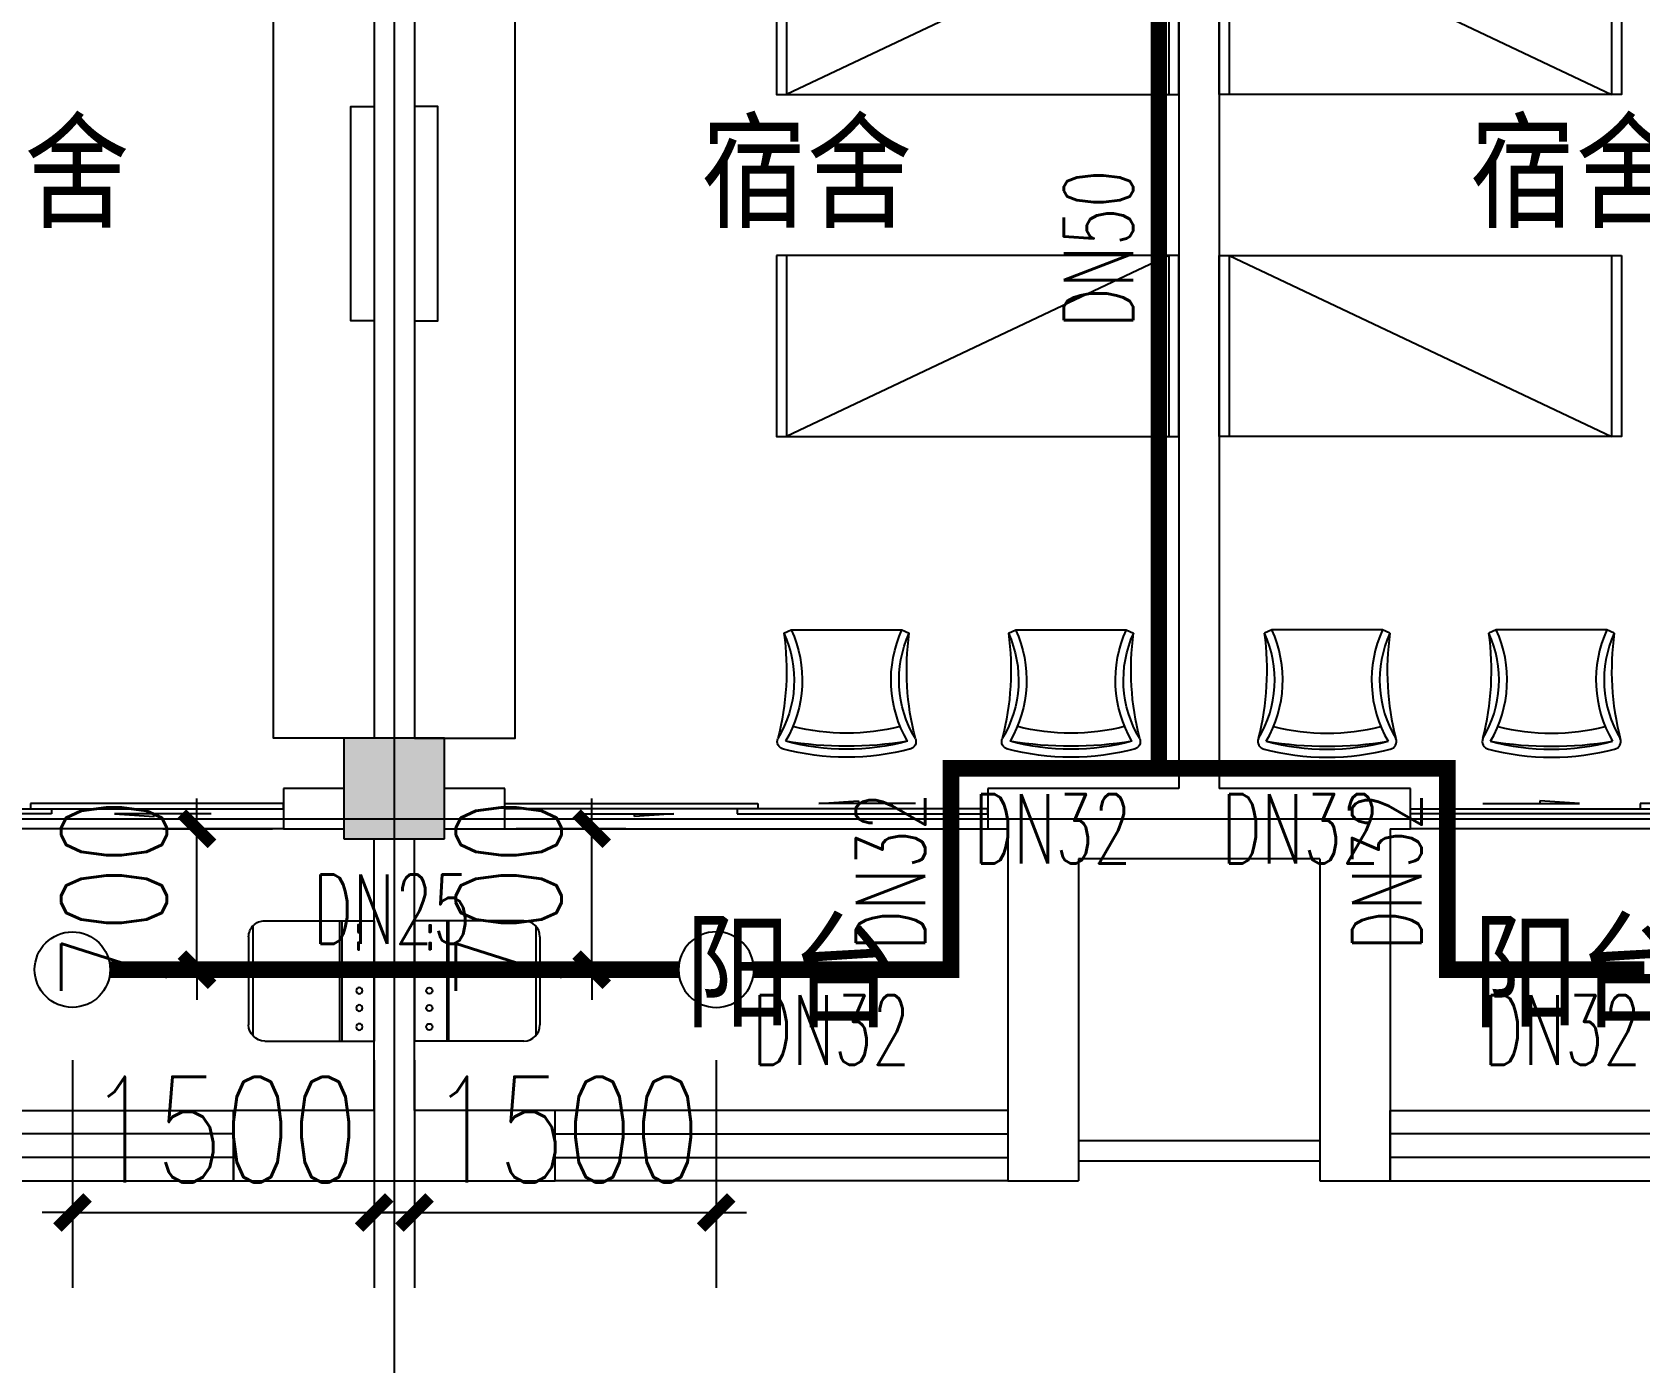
# Model space of a CAD drawing. Extents: x 0 to 2838408, y -923048 to 203859.
# Drawn here: x 2754963 to 2762953, y -549563 to -542949 of the extents above; entities that cross this region are included whole.
import ezdxf

# ---------------------------------------------------------------- set-up
doc = ezdxf.new("R2010")
doc.units = 0
doc.header["$LTSCALE"] = 1000
for name, color, linetype in [('A-Fixt', 81, 'Continuous'), ('COLUMN', 9, 'Continuous'), ('DOTE', 8, 'Continuous'), ('E2-栏杆', 92, 'Continuous'), ('EQUIP_喷头', 7, 'Continuous'), ('PIPE-喷淋', 6, 'Continuous'), ('PUB_HATCH', 8, 'Continuous'), ('PUB_TEXT', 7, 'Continuous'), ('TEXT_喷淋', 7, 'Continuous'), ('TWT_DIM', 3, 'Continuous'), ('WALL', 9, 'Continuous'), ('WINDOW', 4, 'Continuous'), ('XREF', 8, 'Continuous'), ('配景', 3, 'Continuous')]:
    doc.layers.add(name, color=color, linetype=linetype)
doc.styles.add('_TCH_DIM_T3', font='SIMPLEX', dxfattribs={"width": 0.75, "bigfont": 'HZTXT'})
doc.styles.add('_TWT_PIPEDN', font='SIMPLEX', dxfattribs={"width": 0.8, "height": 2.3, "bigfont": 'HZTXT'})
doc.styles.get("Standard").update_dxf_attribs({"font": 'geniso.shx', "bigfont": 'hztxt.shx'})
doc.dimstyles.new('_TWT_ARCH&&150', dxfattribs={"dimtxt": 525, "dimasz": 150, "dimexe": 375, "dimexo": 450, "dimgap": 150, "dimtad": 1, "dimdec": 0, "dimzin": 0, "dimdsep": 46, "dimtxsty": '_TCH_DIM_T3', "dimblk": 'ARCHTICK', "dimcen": 0.09, "dimclrt": 7, "dimazin": 2, "dimtfac": 1, "dimtdec": 0, "dimtix": 1, "dimtmove": 2, "dimatfit": 3, "dimfxl": 1, "dimtolj": 1, "dimtzin": 0, "dimarcsym": 0})

# ---------------------------------------------------------------- blocks, each defined once
blk = doc.blocks.new('单人床')
at = {"layer": 'A-Fixt'}
for p, q in [((47773.8, 13973.4), (48673.8, 13973.4)), ((47773.8, 12073.4), (48673.8, 13973.4)), ((47773.8, 12073.4), (48673.8, 12073.4))]:
    blk.add_line(p, q, dxfattribs=at)
blk.add_lwpolyline([(47773.8, 14023.4), (48673.8, 14023.4), (48673.8, 12023.4), (47773.8, 12023.4), (47773.8, 14023.4)], dxfattribs=at)
blk = doc.blocks.new('CH_AP01')
for p, q in [((-311.4, 16.6), (-275, 0)), ((-275, 0), (275, 0)), ((275, 0), (311.4, 16.6))]:
    blk.add_line(p, q)
for centre, radius, start, end in [((-306.8, 555.3), 37.8, 100.18588, 202.83587), ((0, -578.9), 1212.6, 74.71041, 105.28959), ((0, -578.9), 1172.6, 75.02868, 104.97132), ((0, -1278.1), 1856.9, 80.61099, 99.38901), ((306.8, 555.3), 37.8, 337.16413, 79.81412), ((-1658.4, 201.9), 1359.7, 352.16586, 14.42826), ((-823.7, 250), 562.9, 335.50378, 31.09034), ((-823.7, 250), 602.9, 335.50378, 30.26909), ((0, -578.9), 1092.6, 75.87672, 104.12328), ((823.7, 250), 602.9, 149.73091, 204.49622), ((823.7, 250), 562.9, 148.90966, 204.49622), ((1658.4, 201.9), 1359.7, 165.57174, 187.83414)]:
    blk.add_arc(centre, radius, start, end)
blk = doc.blocks.new('A$C61295E98')
at = {"color": 3}
for p, q in [((544, 597.9), (0, 597.9)), ((0, 597.9), (0, 0)), ((161.4, 597.9), (161.4, 0)), ((170.4, 0.2), (170.4, 597.6)), ((602.7, 572.2), (602.7, 25.6)), ((624, 517.9), (624, 80)), ((544, 0), (0, 0))]:
    blk.add_line(p, q, dxfattribs=at)
for points in [[(81.8, 540.3), (75.3, 540.3), (75.3, 576.8), (81.8, 576.8)], [(81.8, 453.1), (75.3, 453.1), (75.3, 489.6), (81.8, 489.6)], [(81.8, 352.9), (75.3, 352.9), (75.3, 389.4), (81.8, 389.4)]]:
    blk.add_lwpolyline(points, close=True, dxfattribs=at)
for centre in [(74, 250.1), (74, 164.2), (74, 70.5)]:
    blk.add_circle(centre, 15.7, dxfattribs=at)
for centre, start, end in [((544, 517.9), 360, 90), ((544, 80), 270, 0)]:
    blk.add_arc(centre, 80, start, end, dxfattribs=at)
blk = doc.blocks.new('宿舍')
at = {"layer": 'A-Fixt'}
for p, q in [((47853.8, 13801.7), (48353.8, 15701.7)), ((48353.8, 13801.7), (47853.8, 15701.7)), ((47853.8, 13801.7), (48353.8, 13801.7))]:
    blk.add_line(p, q, dxfattribs=at)
for points in [[(47853.8, 8601.7), (48353.8, 8601.7), (48353.8, 15701.7), (47853.8, 15701.7)], [(47853.8, 10676.1), (47970.5, 10676.1), (47970.5, 11742.6), (47853.8, 11742.6)]]:
    blk.add_lwpolyline(points, close=True, dxfattribs=at)
at = {"xscale": -1, "rotation": 90}
for p in [(63677.2, 60475.5), (63677.2, 58775.5)]:
    blk.add_blockref('单人床', p, dxfattribs=at)
at = {"layer": 'A-Fixt', "xscale": -1, "rotation": 180}
for p in [(50002, 9140.5), (51117.2, 9140.5)]:
    blk.add_blockref('CH_AP01', p, dxfattribs=at)
at = {"layer": '配景', "color": 252}
blk.add_blockref('A$C61295E98', (47853.8, 7096.6), dxfattribs=at)
blk = doc.blocks.new('$WINLIB2D$00000001')
at = {"color": 0}
for points in [[(-0.5, 0.5), (-0.5, -0.5)], [(-0.5, 0.5), (0.5, 0.5)], [(0.5, -0.5), (0.5, 0.5)], [(0.5, 0.1667), (-0.5, 0.1667)], [(0.5, -0.1667), (-0.5, -0.1667)], [(-0.5, -0.5), (0.5, -0.5)]]:
    blk.add_lwpolyline(points, dxfattribs=at)
blk = doc.blocks.new('$DorLib2D$00000131')
at = {"color": 0, "linetype": 'Continuous'}
for p, q in [((0.15, 0.125), (0.2319, 0.1973)), ((0.2319, 0.1973), (0.2319, 0.125)), ((-0.5, 0.125), (-0.5, 0)), ((0.0192, 0.125), (-0.5, 0.125)), ((0.0192, 0), (0.0192, 0.125)), ((0.35, 0.125), (0.15, 0.125)), ((-0.5, 0), (0.0192, 0)), ((-0.024, 0), (0.5, 0)), ((-0.024, -0.125), (-0.024, 0)), ((0.5, 0), (0.5, -0.125)), ((-0.35, -0.125), (-0.15, -0.125)), ((-0.2319, -0.1973), (-0.2319, -0.125)), ((-0.15, -0.125), (-0.2319, -0.1973)), ((0.5, -0.125), (-0.024, -0.125))]:
    blk.add_line(p, q, dxfattribs=at)
blk = doc.blocks.new('3F1')
at = {"layer": 'PUB_HATCH'}
blk.add_hatch(color=256, dxfattribs=at).paths.add_polyline_path([(2420466.7, -546958.3), (2420966.7, -546958.3), (2420966.7, -546458.3), (2420466.7, -546458.3)])
at = {"layer": 'COLUMN'}
for p, q in [((2420966.7, -546458.3), (2420466.7, -546458.3)), ((2420466.7, -546458.3), (2420466.7, -546958.3)), ((2420966.7, -546958.3), (2420966.7, -546458.3)), ((2420466.7, -546958.3), (2420966.7, -546958.3))]:
    blk.add_line(p, q, dxfattribs=at)
at = {"layer": 'DOTE'}
for p, q in [((2420716.7, -467258.3), (2420716.7, -550458.3)), ((2343216.7, -546858.3), (2453916.7, -546858.3)), ((2343216.7, -546858.3), (2453916.7, -546858.3))]:
    blk.add_line(p, q, dxfattribs=at)
at = {"layer": 'E2-栏杆'}
for points in [[(2424116.7, -548458.3), (2425316.7, -548458.3)], [(2424116.7, -548558.3), (2425316.7, -548558.3)]]:
    blk.add_lwpolyline(points, dxfattribs=at)
at = {"layer": 'WALL'}
for p, q in [((2420616.7, -541758.3), (2420616.7, -546458.3)), ((2420816.7, -541758.3), (2420816.7, -546458.3)), ((2424616.7, -541758.3), (2424616.7, -546708.3)), ((2424816.7, -541758.3), (2424816.7, -546708.3)), ((2420466.7, -546708.3), (2420166.7, -546708.3)), ((2420166.7, -546708.3), (2420166.7, -546908.3)), ((2421266.7, -546708.3), (2420966.7, -546708.3)), ((2421266.7, -546908.3), (2421266.7, -546708.3)), ((2424016.7, -546708.3), (2423666.7, -546708.3)), ((2423666.7, -546708.3), (2423666.7, -546908.3)), ((2424616.7, -546708.3), (2424016.7, -546708.3)), ((2425416.7, -546708.3), (2424816.7, -546708.3)), ((2425766.7, -546708.3), (2425416.7, -546708.3)), ((2425766.7, -546908.3), (2425766.7, -546708.3)), ((2420166.7, -546908.3), (2420466.7, -546908.3)), ((2420616.7, -548308.3), (2420616.7, -546958.3)), ((2420816.7, -548308.3), (2420816.7, -546958.3)), ((2420966.7, -546908.3), (2421266.7, -546908.3)), ((2423666.7, -546908.3), (2423766.7, -546908.3)), ((2423766.7, -546908.3), (2423766.7, -548308.3)), ((2425666.7, -546908.3), (2425666.7, -548308.3)), ((2425666.7, -546908.3), (2425766.7, -546908.3)), ((2424116.7, -547058.3), (2424116.7, -548658.3)), ((2424716.7, -547058.3), (2424116.7, -547058.3)), ((2425316.7, -547058.3), (2424716.7, -547058.3)), ((2425316.7, -547058.3), (2425316.7, -548658.3)), ((2420616.7, -548308.3), (2419916.7, -548308.3)), ((2419916.7, -548308.3), (2419916.7, -548658.3)), ((2421516.7, -548308.3), (2420816.7, -548308.3)), ((2421516.7, -548658.3), (2421516.7, -548308.3)), ((2423766.7, -548308.3), (2423766.7, -548658.3)), ((2425666.7, -548658.3), (2425666.7, -548308.3)), ((2419916.7, -548658.3), (2420716.7, -548658.3)), ((2420716.7, -548658.3), (2421516.7, -548658.3)), ((2423766.7, -548658.3), (2424116.7, -548658.3)), ((2425316.7, -548658.3), (2425666.7, -548658.3))]:
    blk.add_line(p, q, dxfattribs=at)
at = {"layer": 'WINDOW'}
for p, q in [((2420166.7, -546908.3), (2417766.7, -546908.3)), ((2421266.7, -546908.3), (2423666.7, -546908.3)), ((2428166.7, -546908.3), (2425766.7, -546908.3))]:
    blk.add_line(p, q, dxfattribs=at)
at = {"xscale": -1, "rotation": 359.9999999999999}
for p in [(2468470.6, -555059.9), (2476470.6, -555059.9)]:
    blk.add_blockref('宿舍', p, dxfattribs=at)
blk.add_blockref('宿舍', (2372962.9, -555059.9))
at = {"layer": 'WINDOW', "rotation": 180}
for name, p, xscale, yscale, zscale in [('$DorLib2D$00000131', (2418966.7, -546808.3), -2400, 200, -2400), ('$DorLib2D$00000131', (2426966.7, -546808.3), -2400, 200, -2400), ('$WINLIB2D$00000001', (2422641.7, -548483.3), 2249.999999993481, -350, 2249.999999993481), ('$WINLIB2D$00000001', (2426791.7, -548483.3), -2249.999999993481, -350, -2249.999999993481)]:
    blk.add_blockref(name, p, dxfattribs=dict(at, xscale=xscale, yscale=yscale, zscale=zscale))
at = {"layer": 'WINDOW'}
for name, p, xscale, yscale, zscale in [('$DorLib2D$00000131', (2422466.7, -546808.3), -2400, -200, -2400), ('$WINLIB2D$00000001', (2418791.7, -548483.3), 2249.999999993481, 350, 2249.999999993481)]:
    blk.add_blockref(name, p, dxfattribs=dict(at, xscale=xscale, yscale=yscale, zscale=zscale))
at = {"layer": 'PUB_TEXT'}
for s, p in [('宿舍', (2418351.3, -543922.1)), ('宿舍', (2422241.3, -543922.1)), ('宿舍', (2426062.1, -543922.1)), ('阳台', (2422162.8, -547896.3)), ('阳台', (2426077.2, -547896.3))]:
    blk.add_text(s, height=525, dxfattribs=at).set_placement(p)
blk = doc.blocks.new('_ArchTick')
at = {"color": 0, "linetype": 'ByBlock', "const_width": 0.4}
blk.add_lwpolyline([(-0.5, -0.5), (0.5, 0.5)], dxfattribs=at)
blk = doc.blocks.new('*D2118')
at = {"layer": 'Defpoints', "color": 0, "linetype": 'ByBlock', "transparency": 16777216}
for p in [(2756862.5, -547608.3), (2758362.5, -547608.3), (2758362.5, -548815.7)]:
    blk.add_point(p, dxfattribs=at)
at = {"layer": 'TWT_DIM', "color": 0, "linetype": 'ByBlock', "lineweight": -2, "transparency": 16777216}
for p, q in [((2756862.5, -548058.3), (2756862.5, -549190.7)), ((2758362.5, -548058.3), (2758362.5, -549190.7)), ((2756862.5, -548815.7), (2756712.5, -548815.7)), ((2756862.5, -548815.7), (2758362.5, -548815.7)), ((2758362.5, -548815.7), (2758512.5, -548815.7))]:
    blk.add_line(p, q, dxfattribs=at)
at = {"layer": 'TWT_DIM', "color": 0, "linetype": 'ByBlock', "lineweight": -2, "transparency": 16777216, "xscale": 150, "yscale": 150, "zscale": 150}
blk.add_blockref('_ArchTick', (2756862.5, -548815.7), dxfattribs=at)
at = {"layer": 'TWT_DIM', "color": 0, "linetype": 'ByBlock', "lineweight": -2, "transparency": 16777216, "xscale": 150, "yscale": 150, "zscale": 150, "rotation": 180}
blk.add_blockref('_ArchTick', (2758362.5, -548815.7), dxfattribs=at)
at = {"layer": 'TWT_DIM', "color": 7, "linetype": 'ByBlock', "transparency": 16777216, "insert": (2757612.5, -548403.2), "char_height": 525, "attachment_point": 5, "style": '_TCH_DIM_T3'}
blk.add_mtext('\\A1;1500', dxfattribs=at)
blk = doc.blocks.new('*D2119')
at = {"layer": 'Defpoints', "color": 0, "linetype": 'ByBlock', "transparency": 16777216}
for p in [(2757743.5, -546908.3), (2758362.5, -546908.3), (2758362.5, -547608.3)]:
    blk.add_point(p, dxfattribs=at)
at = {"layer": 'TWT_DIM', "color": 0, "linetype": 'ByBlock', "lineweight": -2, "transparency": 16777216}
for p, q in [((2757743.5, -546908.3), (2757743.5, -546758.3)), ((2757912.5, -546908.3), (2757368.5, -546908.3)), ((2757743.5, -547608.3), (2757743.5, -546908.3)), ((2757912.5, -547608.3), (2757368.5, -547608.3)), ((2757743.5, -547608.3), (2757743.5, -547758.3))]:
    blk.add_line(p, q, dxfattribs=at)
at = {"layer": 'TWT_DIM', "color": 0, "linetype": 'ByBlock', "lineweight": -2, "transparency": 16777216, "xscale": 150, "yscale": 150, "zscale": 150}
for p, rotation in [((2757743.5, -546908.3), 270), ((2757743.5, -547608.3), 90)]:
    blk.add_blockref('_ArchTick', p, dxfattribs=dict(at, rotation=rotation))
at = {"layer": 'TWT_DIM', "color": 7, "linetype": 'ByBlock', "transparency": 16777216, "insert": (2757331, -547258.3), "char_height": 525, "attachment_point": 5, "rotation": 90, "style": '_TCH_DIM_T3'}
blk.add_mtext('\\A1;700', dxfattribs=at)
blk = doc.blocks.new('*D2136')
at = {"layer": 'Defpoints', "color": 0, "linetype": 'ByBlock', "transparency": 16777216}
for p in [(2755162.5, -547608.3), (2756662.5, -547608.3), (2756662.5, -548815.7)]:
    blk.add_point(p, dxfattribs=at)
at = {"layer": 'TWT_DIM', "color": 0, "linetype": 'ByBlock', "lineweight": -2, "transparency": 16777216}
for p, q in [((2755162.5, -548058.3), (2755162.5, -549190.7)), ((2756662.5, -548058.3), (2756662.5, -549190.7)), ((2755162.5, -548815.7), (2755012.5, -548815.7)), ((2755162.5, -548815.7), (2756662.5, -548815.7)), ((2756662.5, -548815.7), (2756812.5, -548815.7))]:
    blk.add_line(p, q, dxfattribs=at)
at = {"layer": 'TWT_DIM', "color": 0, "linetype": 'ByBlock', "lineweight": -2, "transparency": 16777216, "xscale": 150, "yscale": 150, "zscale": 150}
blk.add_blockref('_ArchTick', (2755162.5, -548815.7), dxfattribs=at)
at = {"layer": 'TWT_DIM', "color": 0, "linetype": 'ByBlock', "lineweight": -2, "transparency": 16777216, "xscale": 150, "yscale": 150, "zscale": 150, "rotation": 180}
blk.add_blockref('_ArchTick', (2756662.5, -548815.7), dxfattribs=at)
at = {"layer": 'TWT_DIM', "color": 7, "linetype": 'ByBlock', "transparency": 16777216, "insert": (2755912.5, -548403.2), "char_height": 525, "attachment_point": 5, "style": '_TCH_DIM_T3'}
blk.add_mtext('\\A1;1500', dxfattribs=at)
blk = doc.blocks.new('*D2137')
at = {"layer": 'Defpoints', "color": 0, "linetype": 'ByBlock', "transparency": 16777216}
for p in [(2755162.5, -546908.3), (2755781.5, -546908.3), (2755162.5, -547608.3)]:
    blk.add_point(p, dxfattribs=at)
at = {"layer": 'TWT_DIM', "color": 0, "linetype": 'ByBlock', "lineweight": -2, "transparency": 16777216}
for p, q in [((2755781.5, -546908.3), (2755781.5, -546758.3)), ((2755612.5, -546908.3), (2756156.5, -546908.3)), ((2755781.5, -547608.3), (2755781.5, -546908.3)), ((2755612.5, -547608.3), (2756156.5, -547608.3)), ((2755781.5, -547608.3), (2755781.5, -547758.3))]:
    blk.add_line(p, q, dxfattribs=at)
at = {"layer": 'TWT_DIM', "color": 0, "linetype": 'ByBlock', "lineweight": -2, "transparency": 16777216, "xscale": 150, "yscale": 150, "zscale": 150}
for p, rotation in [((2755781.5, -546908.3), 270), ((2755781.5, -547608.3), 90)]:
    blk.add_blockref('_ArchTick', p, dxfattribs=dict(at, rotation=rotation))
at = {"layer": 'TWT_DIM', "color": 7, "linetype": 'ByBlock', "transparency": 16777216, "insert": (2755369, -547258.3), "char_height": 525, "attachment_point": 5, "rotation": 90, "style": '_TCH_DIM_T3'}
blk.add_mtext('\\A1;700', dxfattribs=at)
blk = doc.blocks.new('$TwtSys$00000125')
blk.add_circle((0, 0, 0), 1)

msp = doc.modelspace()

# ---------------------------------------------------------------- hatches: boundary and pattern name
at = {"layer": 'PIPE-喷淋', "linetype": 'ByBlock'}
for points in [[(2759529.3, -546608.3), (2759529.3, -546567), (2759488.1, -546567)], [(2759529.3, -546608.3), (2759488.1, -546608.3), (2759488.1, -546567)], [(2761995.8, -546608.3), (2761995.8, -546567), (2762037, -546567)], [(2761995.8, -546608.3), (2762037, -546608.3), (2762037, -546567)], [(2759529.3, -547608.3), (2759570.6, -547608.3), (2759570.6, -547649.5)], [(2759529.3, -547608.3), (2759529.3, -547649.5), (2759570.6, -547649.5)], [(2761995.8, -547608.3), (2761954.5, -547608.3), (2761954.5, -547649.5)], [(2761995.8, -547608.3), (2761995.8, -547649.5), (2761954.5, -547649.5)]]:
    msp.add_hatch(color=256, dxfattribs=at).paths.add_polyline_path(points)

# ---------------------------------------------------------------- linework, layer by layer
at = {"layer": 'PIPE-喷淋', "linetype": 'ByBlock', "ltscale": 1.5, "const_width": 82.5}
for points in [[(2760562.5, -541418.8), (2760562.5, -546608.3)], [(2760562.5, -546608.3), (2759529.3, -546608.3)], [(2759529.3, -546608.3), (2759529.3, -547608.3)], [(2760562.5, -546608.3), (2761995.8, -546608.3)], [(2761995.8, -546608.3), (2761995.8, -547608.3)], [(2755350, -547608.3), (2758175, -547608.3)], [(2759529.3, -547608.3), (2758550, -547608.3)], [(2761995.8, -547608.3), (2762975, -547608.3)]]:
    msp.add_lwpolyline(points, dxfattribs=at)

# ---------------------------------------------------------------- block references
at = {"layer": 'EQUIP_喷头', "linetype": 'ByBlock', "xscale": 187.5, "yscale": 187.5, "zscale": 187.5, "rotation": 180}
msp.add_blockref('$TwtSys$00000125', (2755162.5, -547608.3), dxfattribs=at)
at = {"layer": 'EQUIP_喷头', "linetype": 'ByBlock', "xscale": 187.5, "yscale": -187.5, "zscale": 187.5}
msp.add_blockref('$TwtSys$00000125', (2758362.5, -547608.3), dxfattribs=at)
at = {"layer": 'XREF'}
msp.add_blockref('3F1', (336045.8, 0), dxfattribs=at)

# ---------------------------------------------------------------- texts
at = {"layer": 'TEXT_喷淋', "color": 251, "linetype": 'ByBlock', "style": '_TWT_PIPEDN', "width": 0.64}
for s, p in [('DN50', (2760435, -544418.3)), ('DN32', (2759401.8, -547513.1)), ('DN32', (2761868.3, -547513.1))]:
    msp.add_text(s, height=345, rotation=90, dxfattribs=at).set_placement(p)
for s, p in [('DN32', (2759641.1, -547080.8)), ('DN32', (2760874.4, -547080.8)), ('DN25', (2756357.7, -547480.8)), ('DN32', (2758541.1, -548080.8)), ('DN32', (2762174.4, -548080.8))]:
    msp.add_text(s, height=345, dxfattribs=at).set_placement(p)

# ---------------------------------------------------------------- dimensions: what is measured, and where the dimension line sits
at = {"layer": 'TWT_DIM', "linetype": 'ByBlock'}
for p1, p2, distance, picture, middle in [((2755162.5, -547608.3), (2755162.5, -546908.3), -619, '*D2137', (2755369, -547258.3)), ((2758362.5, -547608.3), (2758362.5, -546908.3), 619, '*D2119', (2757331, -547258.3)), ((2755162.5, -547608.3), (2756662.5, -547608.3), -1207.4, '*D2136', (2755912.5, -548403.2)), ((2756862.5, -547608.3), (2758362.5, -547608.3), -1207.4, '*D2118', (2757612.5, -548403.2))]:
    dim = msp.add_aligned_dim(p1=p1, p2=p2, distance=distance, dimstyle='_TWT_ARCH&&150', dxfattribs=at)
    dim.commit()
    dim.dimension.update_dxf_attribs({"geometry": picture, "text_midpoint": middle})

doc.saveas('drawing.dxf')
